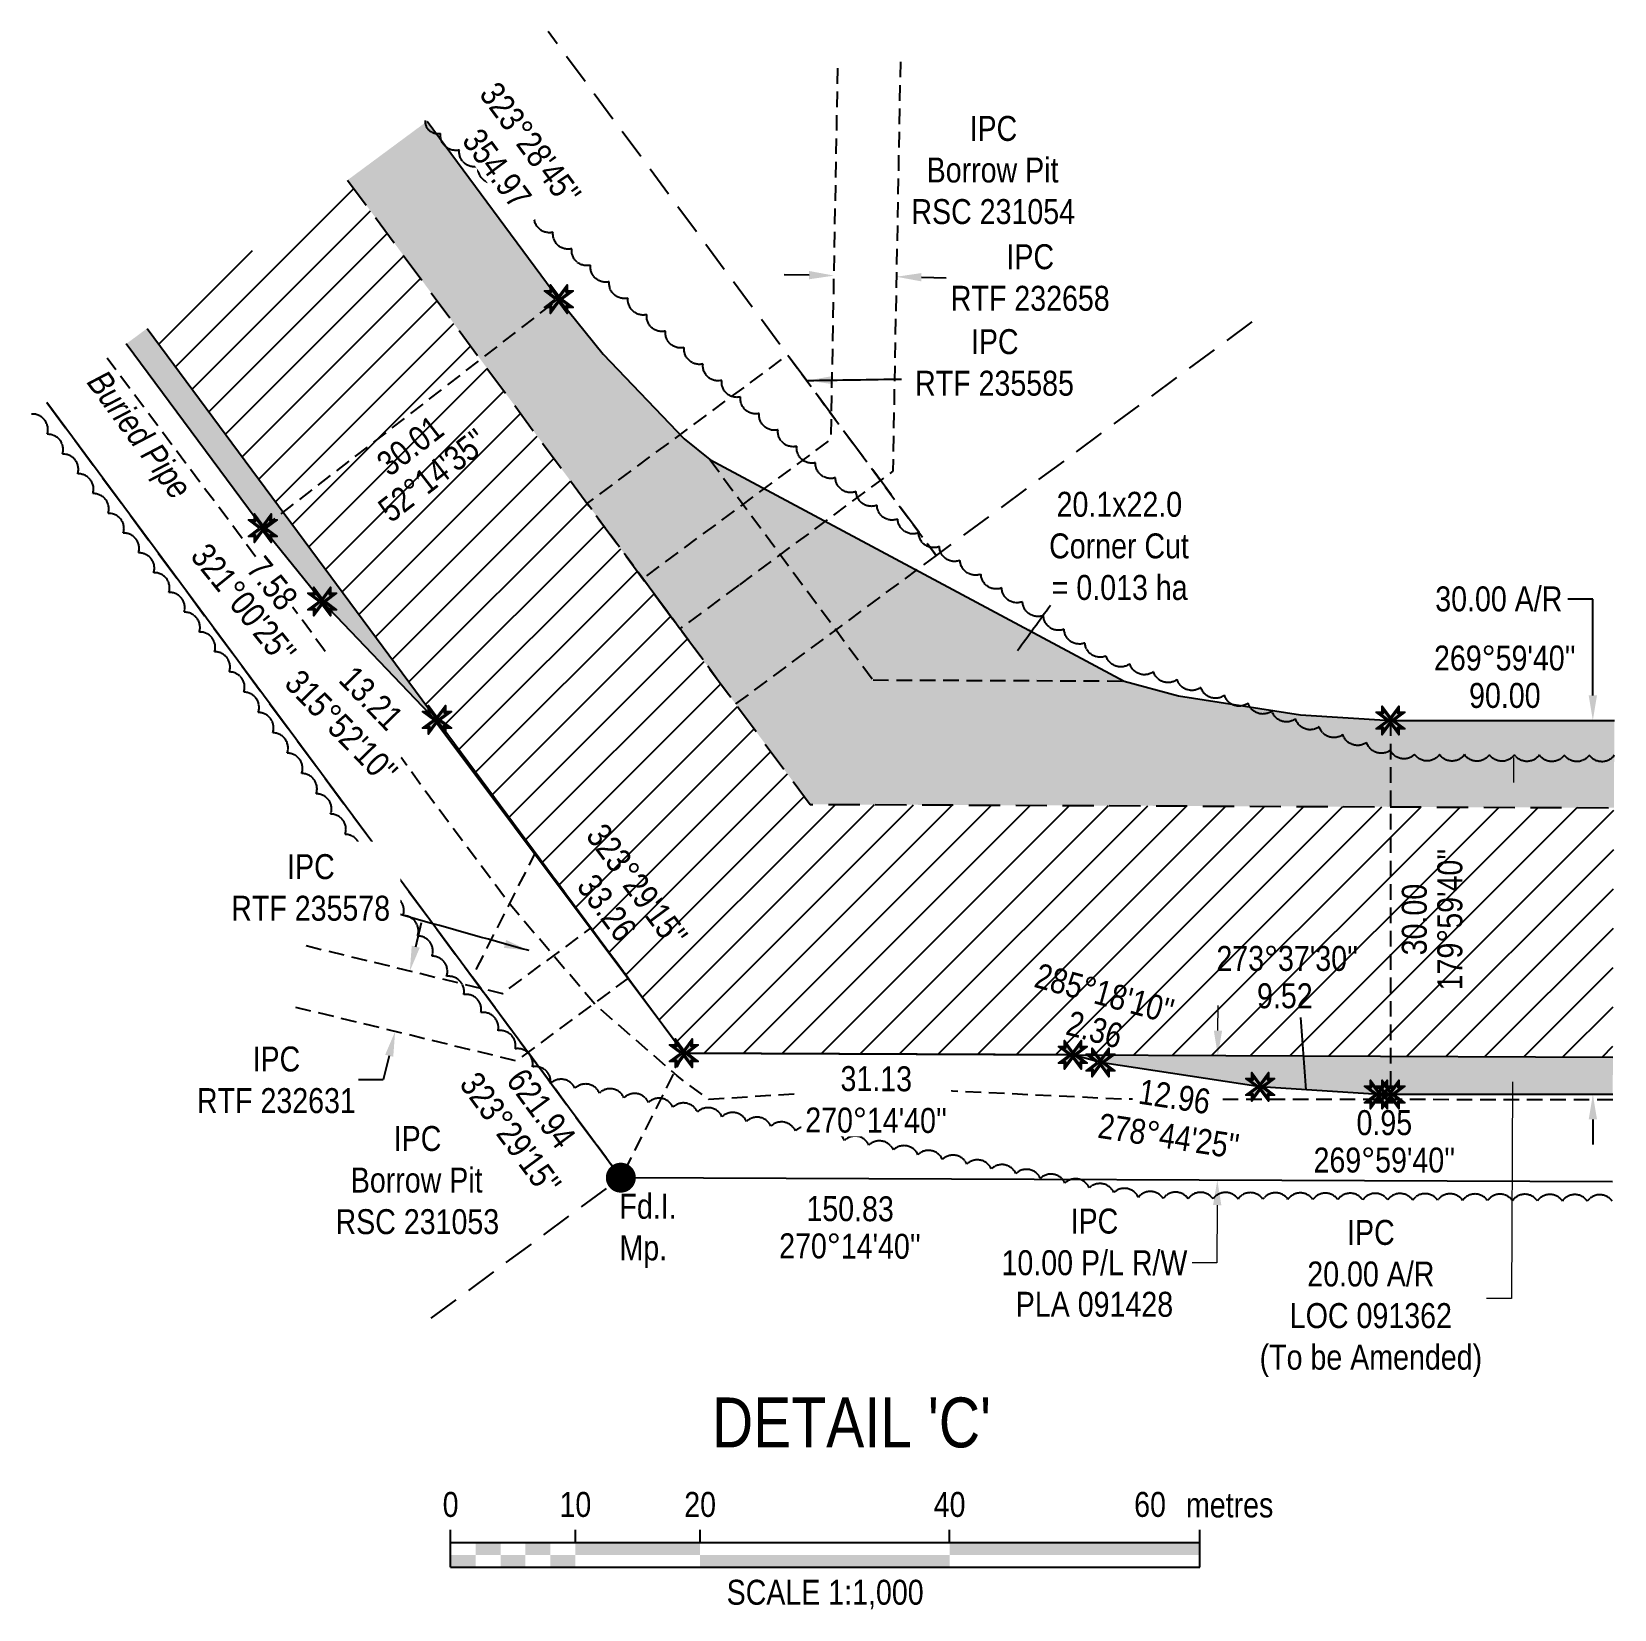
# Model space of a CAD drawing. Extents: x 395420 to 400963, y 6163329 to 6167492.
# Drawn here: x 395420 to 396054, y 6165777 to 6166409 of the extents above; entities that cross this region are included whole.
import ezdxf
from ezdxf.enums import TextEntityAlignment as Align

# ---------------------------------------------------------------- set-up
doc = ezdxf.new("R2010")
doc.units = 0
doc.header["$LTSCALE"] = 5
doc.header["$PDSIZE"] = 0.5
for name, pattern in [('0', [1, 1, 0]), ('foc-ACCESSROAD', [3.75, 2.5, -1.25]), ('foc-TRAV', [1.875, 1.25, -0.625]), ('HIDDEN2', [1.875, 1.25, -0.625]), ('UG_PIPE', [1.875, 1.25, -0.625])]:
    doc.linetypes.add(name, pattern=pattern)
doc.layers.get('Defpoints').update_dxf_attribs({"color": 9})
for name, color, linetype in [('AS-PIPE-UG', 44, 'UG_PIPE'), ('AS-PIPE-UG-T', 44, 'Continuous'), ('C-AR', 13, 'foc-ACCESSROAD'), ('C-RW', 13, 'Continuous'), ('C-WS', 13, 'foc-ACCESSROAD'), ('DETAIL-T', 7, 'Continuous'), ('L-BD', 7, 'Continuous'), ('L-BD1', 253, 'Continuous'), ('L-MON', 1, 'Continuous'), ('P-PROPOSED', 10, 'Continuous'), ('P-PROPOSED-EXISTING-H', 59, 'Continuous'), ('P-PROPOSED-H', 21, 'Continuous'), ('P-TRAV', 4, 'foc-TRAV'), ('P-TXT', 4, 'Continuous'), ('T-BUSH', 110, '0'), ('T-EXISTING TFA', 220, 'HIDDEN2'), ('T-EXISTING TFA-T', 220, 'Continuous')]:
    doc.layers.add(name, color=color, linetype=linetype)
for name, color, linetype, lineweight in [('C-AR-T', 13, 'Continuous', 9), ('C-RW-T', 13, 'Continuous', 9), ('C-WS-T', 13, 'Continuous', 9)]:
    doc.layers.add(name, color=color, linetype=linetype, lineweight=lineweight)
doc.styles.add('80', font='ARIALN.TTF', dxfattribs={"height": 10})
doc.styles.add('80CG', font='ARIALN.TTF', dxfattribs={"height": 10})
doc.styles.add('80L', font='ARIALN.TTF', dxfattribs={"height": 10})
doc.dimstyles.new('Compass 5 000', dxfattribs={"dimscale": 5, "dimtxt": 9, "dimasz": 2, "dimexe": 0.2, "dimexo": 0.0625, "dimgap": 0.5, "dimtad": 0, "dimtih": 1, "dimtoh": 1, "dimzin": 0, "dimdsep": 46, "dimtxsty": '80CG', "dimcen": 0.1, "dimse1": 1, "dimse2": 1, "dimclrd": 256, "dimclrt": 256, "dimaunit": 1, "dimadec": 4, "dimazin": 0, "dimtfac": 0.06, "dimtofl": 0, "dimtmove": 0, "dimatfit": 1, "dimfxl": 0.2, "dimtolj": 1, "dimtzin": 0, "dimlwd": -1, "dimarcsym": 0})

# ---------------------------------------------------------------- blocks, each defined once
blk = doc.blocks.new('fdia')
at = {"color": 255, "const_width": 1}
blk.add_lwpolyline([(-0.5, 0, 1), (0.5, 0, 1)], format="xyb", close=True, dxfattribs=at)
blk = doc.blocks.new('Fdiaa')
blk.add_blockref('fdia', (0, 0))
blk = doc.blocks.new('fdib')
at = {"color": 1, "const_width": 1.6}
blk.add_lwpolyline([(-0.4, 0, 1), (0.4, 0, 1)], format="xyb", close=True, dxfattribs=at)
at = {"color": 1}
blk.add_circle((0, 0), 0.8, dxfattribs=at)
blk = doc.blocks.new('Fdibb')
blk.add_blockref('fdib', (0, 0))
blk = doc.blocks.new('fdicc')
for name in ['Fdibb', 'Fdiaa']:
    blk.add_blockref(name, (0, 0))
blk = doc.blocks.new('FDI')
blk.add_blockref('fdicc', (0, 0))
blk = doc.blocks.new('TEMP')
h = blk.add_hatch(color=255)
h.dxf.hatch_style = 1
h.paths.add_polyline_path([(0, 0.25), (-0.67, 1.15), (-0.67, 0.67), (-1.15, 0.67), (-0.25, 0), (-1.15, -0.67), (-0.67, -0.67), (-0.67, -1.15), (0, -0.25), (0.67, -1.15), (0.67, -0.67), (1.15, -0.67), (0.25, 0), (1.15, 0.67), (0.67, 0.67), (0.67, 1.15)])
h.paths.add_polyline_path([(0.57, 0.85), (0.57, 0.57), (0.85, 0.57), (0.08, 0), (0.85, -0.57), (0.57, -0.57), (0.57, -0.85), (0, -0.08), (-0.57, -0.85), (-0.57, -0.57), (-0.85, -0.57), (-0.08, 0), (-0.85, 0.57), (-0.57, 0.57), (-0.57, 0.85), (0, 0.08)], flags=16)
h = blk.add_hatch(color=1)
h.dxf.hatch_style = 1
h.paths.add_polyline_path([(0, 0.08), (-0.57, 0.85), (-0.57, 0.57), (-0.85, 0.57), (-0.08, 0), (-0.85, -0.57), (-0.57, -0.57), (-0.57, -0.85), (0, -0.08), (0.57, -0.85), (0.57, -0.57), (0.85, -0.57), (0.08, 0), (0.85, 0.57), (0.57, 0.57), (0.57, 0.85)])
at = {"color": 1}
for p, q in [((-0.08, 0), (0.08, 0)), ((0, 0.08), (0, -0.08))]:
    blk.add_line(p, q, dxfattribs=at)
at = {"color": 255, "flags": 128}
blk.add_lwpolyline([(-0.25, 0), (-1.15, 0.67), (-0.67, 0.67), (-0.67, 1.15), (0, 0.25), (0.67, 1.15), (0.67, 0.67), (1.15, 0.67), (0.25, 0), (1.15, -0.67), (0.67, -0.67), (0.67, -1.15), (0, -0.25), (-0.67, -1.15), (-0.67, -0.67), (-1.15, -0.67)], close=True, dxfattribs=at)
at = {"color": 1, "flags": 128}
blk.add_lwpolyline([(-0.08, 0), (-0.85, 0.57), (-0.57, 0.57), (-0.57, 0.85), (0, 0.08), (0.57, 0.85), (0.57, 0.57), (0.85, 0.57), (0.08, 0), (0.85, -0.57), (0.57, -0.57), (0.57, -0.85), (0, -0.08), (-0.57, -0.85), (-0.57, -0.57), (-0.85, -0.57)], close=True, dxfattribs=at)
blk = doc.blocks.new('*D97')
at = {"layer": 'Defpoints', "color": 0, "transparency": 16777216}
for p in [(395741.45, 6166313.1), (395766.4, 6166310.83), (395766.43, 6166312.64)]:
    blk.add_point(p, dxfattribs=at)
at = {"layer": 'T-EXISTING TFA-T', "transparency": 16777216}
for p, q in [((395731.41, 6166311.47), (395721.42, 6166311.66)), ((395776.4, 6166310.64), (395786.4, 6166310.46))]:
    blk.add_line(p, q, dxfattribs=at)
for points in [[(395731.45, 6166313.14), (395731.38, 6166309.81), (395741.41, 6166311.29)], [(395776.43, 6166312.31), (395776.37, 6166308.98), (395766.4, 6166310.83)]]:
    blk.add_solid(points, dxfattribs=at)
at = {"layer": 'T-EXISTING TFA-T', "transparency": 16777216, "insert": (395820.03, 6166310.46), "char_height": 10, "attachment_point": 5, "style": '80CG'}
blk.add_mtext('\\A1;IPC\\PRTF 232658', dxfattribs=at)
blk = doc.blocks.new('*D98')
at = {"layer": 'Defpoints', "color": 0, "transparency": 16777216}
for p in [(395568.48, 6166033.34), (395562.57, 6166009.05), (395565.57, 6166008.33)]:
    blk.add_point(p, dxfattribs=at)
at = {"layer": 'T-EXISTING TFA-T', "transparency": 16777216}
for p, q in [((395573.84, 6166042.32), (395576.2, 6166052.04)), ((395563.2, 6165998.61), (395560.84, 6165988.89)), ((395560.84, 6165988.89), (395550.84, 6165988.89))]:
    blk.add_line(p, q, dxfattribs=at)
for points in [[(395572.22, 6166042.72), (395575.46, 6166041.93), (395571.47, 6166032.61)], [(395561.58, 6165999), (395564.82, 6165998.21), (395565.57, 6166008.33)]]:
    blk.add_solid(points, dxfattribs=at)
at = {"layer": 'T-EXISTING TFA-T', "transparency": 16777216, "insert": (395518, 6165988.89), "char_height": 10, "attachment_point": 5, "style": '80CG'}
blk.add_mtext('\\A1;IPC\\PRTF 232631', dxfattribs=at)
blk = doc.blocks.new('*D99')
at = {"layer": 'C-AR-T', "transparency": 16777216}
for p, q in [((396013.76, 6166108.16), (396013.8, 6166118.16)), ((396013.25, 6165988.2), (396012.88, 6165901.29)), ((396012.88, 6165901.29), (396002.88, 6165901.29))]:
    blk.add_line(p, q, dxfattribs=at)
for points in [[(396012.1, 6166108.16), (396015.43, 6166108.15), (396013.72, 6166098.16)], [(396011.58, 6165988.2), (396014.92, 6165988.19), (396013.29, 6165998.2)]]:
    blk.add_solid(points, dxfattribs=at)
at = {"layer": 'Defpoints', "color": 0, "transparency": 16777216}
for p in [(395930.17, 6166098.51), (395929.75, 6165998.55), (396013.29, 6165998.2)]:
    blk.add_point(p, dxfattribs=at)
at = {"layer": 'C-AR-T', "transparency": 16777216, "insert": (395956.5, 6165901.29), "char_height": 10, "attachment_point": 5, "style": '80CG'}
blk.add_mtext('\\A1;IPC\\P20.00 A/R\\PLOC 091362\\P(To be Amended)', dxfattribs=at)
blk = doc.blocks.new('*D100')
at = {"layer": 'C-RW-T', "transparency": 16777216}
for p, q in [((395895.23, 6166008.7), (395895.28, 6166018.7)), ((395894.94, 6165938.72), (395894.84, 6165915.59)), ((395894.84, 6165915.59), (395884.84, 6165915.59))]:
    blk.add_line(p, q, dxfattribs=at)
for points in [[(395893.57, 6166008.71), (395896.9, 6166008.69), (395895.19, 6165998.7)], [(395893.27, 6165938.73), (395896.6, 6165938.71), (395894.98, 6165948.72)]]:
    blk.add_solid(points, dxfattribs=at)
at = {"layer": 'Defpoints', "color": 0, "transparency": 16777216}
for p in [(395884.56, 6165998.74), (395884.35, 6165948.76), (395894.98, 6165948.72)]:
    blk.add_point(p, dxfattribs=at)
at = {"layer": 'C-RW-T', "transparency": 16777216, "insert": (395845.75, 6165915.59), "char_height": 10, "attachment_point": 5, "style": '80CG'}
blk.add_mtext('\\A1;IPC\\P10.00 P/L R/W^JPLA 091428', dxfattribs=at)
blk = doc.blocks.new('*U31')
at = {"color": 0}
for p, q in [((-150, 0), (-150, 15)), ((-100, 10), (-100, 15)), ((-50, 10), (-50, 15)), ((50, 10), (50, 15)), ((150.24, 0), (150.24, 15)), ((-150, 10), (150.24, 10)), ((-150, 0), (150.24, 0))]:
    blk.add_line(p, q, dxfattribs=at)
for points in [[(-140, 10), (-130, 10), (-140, 5), (-130, 5)], [(-120, 10), (-110, 10), (-120, 5), (-110, 5)], [(-100, 10), (-50, 10), (-100, 5), (-50, 5)], [(50, 10), (150.24, 10), (50, 5), (150.24, 5)], [(-150, 5), (-140, 5), (-150, 0), (-140, 0)], [(-130, 5), (-120, 5), (-130, 0), (-120, 0)], [(-110, 5), (-100, 5), (-110, 0), (-100, 0)], [(-50, 5), (50, 5), (-50, 0), (50, 0)]]:
    blk.add_solid(points, dxfattribs=at)
at = {"color": 0, "style": '80'}
blk.add_text('metres', height=10, dxfattribs=at).set_placement((162.24, 20), align=Align.CENTER)
at = {"color": 0, "char_height": 10, "style": '80'}
for s, insert, attachment_point in [('0', (-150, 30.21), 2), ('10', (-100, 30.21), 2), ('20', (-50, 30.21), 2), ('40', (50, 30.21), 2), ('60', (136.7, 30.22), 3), ('SCALE 1:1,000', (0.12, -5), 2)]:
    blk.add_mtext(s, dxfattribs=dict(at, insert=insert, attachment_point=attachment_point))
blk = doc.blocks.new('*D125')
at = {"layer": 'Defpoints', "color": 0, "transparency": 16777216}
for p in [(396045.43, 6166133.03), (396050.4, 6166133.04), (396050.42, 6165983.09)]:
    blk.add_point(p, dxfattribs=at)
at = {"layer": 'P-TXT', "transparency": 16777216}
for p, q in [((396045.43, 6166181.65), (396035.43, 6166181.65)), ((396045.43, 6166143.03), (396045.43, 6166181.65)), ((396045.45, 6165973.09), (396045.45, 6165963.09))]:
    blk.add_line(p, q, dxfattribs=at)
for points in [[(396047.1, 6166143.03), (396043.77, 6166143.03), (396045.43, 6166133.03)], [(396047.11, 6165973.09), (396043.78, 6165973.09), (396045.45, 6165983.09)]]:
    blk.add_solid(points, dxfattribs=at)
at = {"layer": 'P-TXT', "transparency": 16777216, "insert": (396007.76, 6166181.65), "char_height": 10, "attachment_point": 5, "style": '80CG'}
blk.add_mtext('\\A1;30.00 A/R', dxfattribs=at)

msp = doc.modelspace()

# ---------------------------------------------------------------- hatches: boundary and pattern name
at = {"layer": 'P-PROPOSED-EXISTING-H'}
h = msp.add_hatch(dxfattribs=at)
h.set_pattern_fill('ANSI31', color=256, scale=3.498656)
h.set_pattern_definition([(45, (886.256, 5621.818), (-7.85470674, 7.85470674), [])])
h.paths.add_polyline_path([(395546.542, 6166349.596), (395466.2, 6166290.12), (395582.346, 6166133.226), (395681.259, 6165999.611), (395837.143, 6165998.946), (396053.472, 6165998.024), (396053.898, 6166097.985), (395731.789, 6166099.358)])
at = {"layer": 'P-PROPOSED-H'}
h = msp.add_hatch(color=256, dxfattribs=at)
h.dxf.hatch_style = 1
h.paths.add_polyline_path([(395578.347, 6166373.141), (395546.542, 6166349.596), (395731.789, 6166099.358), (396053.898, 6166097.985), (396054.048, 6166133.036), (395964.383, 6166133.028), (395928.346, 6166135.311), (395879.417, 6166142.833), (395857.599, 6166148.803), (395691.618, 6166237.625), (395681.408, 6166245.93), (395648.986, 6166279.81), (395631.104, 6166301.897)])
h = msp.add_hatch(color=256, dxfattribs=at)
h.dxf.hatch_style = 1
h.paths.add_polyline_path([(395466.2, 6166290.12), (395457.834, 6166283.927), (395512.53, 6166210.065), (395536.358, 6166180.632), (395579.541, 6166135.507), (395582.346, 6166133.226)])
h = msp.add_hatch(color=256, dxfattribs=at)
h.dxf.hatch_style = 1
h.paths.add_polyline_path([(396053.409, 6165983.093), (396053.472, 6165998.024), (395837.143, 6165998.946), (395848.138, 6165995.938), (395912.181, 6165986.092), (395959.643, 6165983.085)])

# ---------------------------------------------------------------- linework, layer by layer
at = {"layer": 'AS-PIPE-UG', "flags": 128}
msp.add_lwpolyline([(396053.399, 6165980.915), (395857.543, 6165981.172), (395764.998, 6165985.557), (395691.218, 6165981.107), (395678.583, 6165990.497), (395645.788, 6166019.037), (395611.623, 6166059.197), (395575.778, 6166107.152), (395536.923, 6166161.552), (395501.958, 6166209.052), (395450.141, 6166278.233)], dxfattribs=at)
at = {"layer": 'C-AR', "flags": 128}
msp.add_lwpolyline([(395546.542, 6166349.596), (395731.789, 6166099.358), (396053.898, 6166097.985)], dxfattribs=at)
at = {"layer": 'C-RW'}
for points in [[(395466.2, 6166290.12), (395681.259, 6165999.611), (395681.259, 6165999.611), (396053.472, 6165998.024)], [(396053.259, 6165948.044), (395655.993, 6165949.737), (395426.028, 6166260.382)]]:
    msp.add_lwpolyline(points, dxfattribs=at)
at = {"layer": 'C-WS', "flags": 128}
for points in [[(395908.784, 6166292.724), (395782.32, 6166199.105), (395626.885, 6166409.073)], [(395426.028, 6166260.382), (395655.993, 6165949.737), (395579.218, 6165892.902)]]:
    msp.add_lwpolyline(points, dxfattribs=at)
at = {"layer": 'P-TRAV'}
for p, q in [((395691.618, 6166237.625), (395757.054, 6166149.231)), ((395757.054, 6166149.231), (395857.599, 6166148.803))]:
    msp.add_line(p, q, dxfattribs=at)
at = {"layer": 'P-TRAV', "flags": 128}
for points in [[(395512.53, 6166210.065), (395631.104, 6166301.897)], [(395964.383, 6166133.028), (395964.395, 6165983.085)]]:
    msp.add_lwpolyline(points, dxfattribs=at)
at = {"layer": 'T-BUSH', "flags": 128}
for points in [[(396053.989, 6166119.043, -0.5205671), (396043.993, 6166119.086, -0.5205671), (396033.996, 6166119.13, -0.5205671), (396024, 6166119.174, -0.5205671), (396014.004, 6166119.218, -0.5205671), (396004.008, 6166119.261, -0.5205671), (395994.012, 6166119.305, -0.5205671), (395984.016, 6166119.349, -0.5205671), (395974.02, 6166119.393, -0.5205671), (395964.287, 6166121.039, -0.5205671), (395954.799, 6166124.188, -0.5205671), (395945.312, 6166127.337, -0.5205671), (395935.825, 6166130.486, -0.5205671), (395926.338, 6166133.635, -0.5205671), (395916.85, 6166136.784, -0.5205671), (395907.363, 6166139.932, -0.5205671), (395897.876, 6166143.081, -0.5205671), (395888.389, 6166146.23, -0.5205671), (395878.901, 6166149.379, -0.5205671), (395869.414, 6166152.528, -0.5205671), (395859.927, 6166155.676, -0.5205671), (395850.44, 6166158.825, -0.5205671), (395841.953, 6166164.031, -0.5205671), (395833.619, 6166169.552, -0.5205671), (395825.286, 6166175.072, -0.5205671), (395816.952, 6166180.593, -0.5205671), (395808.619, 6166186.113, -0.5205671), (395800.285, 6166191.633, -0.5205671), (395791.952, 6166197.154, -0.5205671), (395783.618, 6166202.674, -0.5205671), (395775.285, 6166208.195, -0.5205671), (395766.951, 6166213.715, -0.5205671), (395758.618, 6166219.236, -0.5205671), (395750.284, 6166224.756, -0.5205671), (395741.95, 6166230.277, -0.5205671), (395733.99, 6166236.285, -0.5205671), (395726.48, 6166242.882, -0.5205671), (395718.97, 6166249.479, -0.5205671), (395711.46, 6166256.076, -0.5205671), (395703.95, 6166262.673, -0.5205671), (395696.44, 6166269.271, -0.5205671), (395688.93, 6166275.868, -0.5205671), (395681.42, 6166282.465, -0.5205671), (395673.91, 6166289.062, -0.5205671), (395666.399, 6166295.659, -0.5205671), (395658.889, 6166302.256, -0.5205671), (395651.379, 6166308.853, -0.5205671), (395643.869, 6166315.45, -0.5205671), (395636.359, 6166322.047, -0.5205671), (395628.849, 6166328.645, -0.5205671), (395621.339, 6166335.242, -0.5205671), (395613.829, 6166341.839, -0.5205671), (395606.319, 6166348.436, -0.5205671), (395598.809, 6166355.033, -0.5205671), (395591.299, 6166361.63, -0.5205671), (395583.789, 6166368.227, -0.5205671), (395577.778, 6166373.507, -0.5205671)], [(396053.221, 6165940.268, 0.5205671), (396043.225, 6165940.327, 0.5205671), (396033.229, 6165940.387, 0.5205671), (396023.233, 6165940.446, 0.5205671), (396013.237, 6165940.506, 0.5205671), (396003.241, 6165940.566, 0.5205671), (395993.245, 6165940.625, 0.5205671), (395983.249, 6165940.685, 0.5205671), (395973.253, 6165940.744, 0.5205671), (395963.257, 6165940.804, 0.5205671), (395953.261, 6165940.863, 0.5205671), (395943.265, 6165940.923, 0.5205671), (395933.269, 6165940.983, 0.5205671), (395923.273, 6165941.042, 0.5205671), (395913.277, 6165941.102, 0.5205671), (395903.281, 6165941.161, 0.5205671), (395893.285, 6165941.221, 0.5205671), (395883.289, 6165941.28, 0.5205671), (395873.293, 6165941.34, 0.5205671), (395863.342, 6165941.85, 0.5205671), (395853.528, 6165943.751, 0.5205671), (395843.714, 6165945.652, 0.5205671), (395833.901, 6165947.552, 0.5205671), (395824.087, 6165949.453, 0.5205671), (395814.273, 6165951.354, 0.5205671), (395804.459, 6165953.255, 0.5205671), (395794.646, 6165955.156, 0.5205671), (395784.832, 6165957.057, 0.5205671), (395775.018, 6165958.958, 0.5205671), (395765.204, 6165960.858, 0.5205671), (395755.391, 6165962.759, 0.5205671), (395745.577, 6165964.66, 0.5205671), (395735.763, 6165966.561, 0.5205671), (395725.949, 6165968.462, 0.5205671), (395716.136, 6165970.363, 0.5205671), (395706.322, 6165972.263, 0.5205671), (395696.508, 6165974.164, 0.5205671), (395686.694, 6165976.065, 0.5205671), (395676.88, 6165977.966, 0.5205671), (395667.067, 6165979.867, 0.5205671), (395657.253, 6165981.768, 0.5205671), (395647.439, 6165983.669, 0.5205671), (395637.625, 6165985.569, 0.5205671), (395627.812, 6165987.47, 0.5205671), (395620.608, 6165994.13, 0.5205671), (395613.729, 6166001.383, 0.5205671), (395606.85, 6166008.636, 0.5205671), (395599.971, 6166015.889, 0.5205671), (395593.092, 6166023.142, 0.5205671), (395586.213, 6166030.395, 0.5205671), (395580.351, 6166038.485, 0.5205671), (395574.549, 6166046.625, 0.5205671), (395568.747, 6166054.765, 0.5205671), (395562.945, 6166062.905, 0.5205671), (395557.143, 6166071.045, 0.5205671), (395551.342, 6166079.185, 0.5205671), (395545.54, 6166087.326, 0.5205671), (395539.738, 6166095.466, 0.5205671), (395533.936, 6166103.606, 0.5205671), (395528.134, 6166111.746, 0.5205671), (395522.332, 6166119.886, 0.5205671), (395516.53, 6166128.026, 0.5205671), (395510.728, 6166136.166, 0.5205671), (395504.926, 6166144.306, 0.5205671), (395499.125, 6166152.446, 0.5205671), (395493.225, 6166160.514, 0.5205671), (395487.131, 6166168.438, 0.5205671), (395481.038, 6166176.362, 0.5205671), (395474.944, 6166184.287, 0.5205671), (395468.851, 6166192.211, 0.5205671), (395462.758, 6166200.135, 0.5205671), (395456.664, 6166208.059, 0.5205671), (395450.571, 6166215.983, 0.5205671), (395444.477, 6166223.908, 0.5205671), (395438.384, 6166231.832, 0.5205671), (395432.29, 6166239.756, 0.5205671), (395426.197, 6166247.68, 0.5205671), (395419.945, 6166255.811, 0.5205671)]]:
    msp.add_lwpolyline(points, format="xyb", dxfattribs=at)
at = {"layer": 'T-EXISTING TFA', "flags": 128}
for points in [[(395703.23, 6166187.195), (395679.674, 6166169.757), (395664.805, 6166189.843), (395740.202, 6166245.658), (395743.003, 6166397.487)], [(395767.989, 6166397.026), (395764.961, 6166232.894), (395703.23, 6166187.195)], [(395529.881, 6166042.729), (395608.618, 6166023.569), (395644.086, 6166049.825), (395658.955, 6166029.739), (395614.081, 6165996.52), (395523.973, 6166018.447)]]:
    msp.add_lwpolyline(points, dxfattribs=at)
for points in [[(395782.32, 6166199.105), (395701.977, 6166139.629), (395642.501, 6166219.971), (395722.844, 6166279.448)], [(395681.259, 6165999.611), (395655.993, 6165949.737), (395596.517, 6166030.08), (395621.782, 6166079.953)]]:
    msp.add_lwpolyline(points, close=True, dxfattribs=at)

# ---------------------------------------------------------------- block references
at = {"layer": 'DETAIL-T', "xscale": 0.999616, "yscale": 0.999616, "zscale": 0.999616}
msp.add_blockref('*U31', (395737.745, 6165793.569), dxfattribs=at)
at = {"layer": 'L-MON', "color": 2, "xscale": 4.99808, "yscale": 4.99808, "zscale": 4.99808}
for p in [(395631.104, 6166301.897), (395964.383, 6166133.028), (395964.383, 6166133.028)]:
    msp.add_blockref('TEMP', p, dxfattribs=at)
at = {"layer": 'L-MON', "xscale": 4.99808, "yscale": 4.99808, "zscale": 4.99808}
for name, p in [('TEMP', (395681.259, 6165999.611)), ('TEMP', (395837.143, 6165998.946)), ('TEMP', (395848.138, 6165995.938)), ('TEMP', (395912.181, 6165986.092)), ('TEMP', (395959.643, 6165983.085)), ('TEMP', (395964.395, 6165983.085)), ('FDI', (395655.993, 6165949.737))]:
    msp.add_blockref(name, p, dxfattribs=at)

# ---------------------------------------------------------------- texts
at = {"layer": 'AS-PIPE-UG-T', "insert": (395449.758, 6166274.372), "char_height": 9.99616, "attachment_point": 1, "rotation": 306.35698, "style": '80L'}
msp.add_mtext_dynamic_manual_height_columns('{\\fArial Narrow|b0|i1|c0|p34;Buried Pipe}', width=59.03588, gutter_width=50, heights=[0], dxfattribs=at)
at = {"layer": 'C-WS-T', "insert": (395532.675, 6165970.437), "char_height": 9.99616, "attachment_point": 1, "style": '80L'}
msp.add_mtext_dynamic_manual_height_columns('\\pi32.329;IPC\\P\\pi15.142;Borrow Pit\\P\\pi9.0227;RSC 231053', width=82.18179, gutter_width=50, heights=[0], dxfattribs=at)
at = {"layer": 'DETAIL-T', "color": 3, "insert": (395748.4, 6165851.495), "char_height": 19.9923, "width": 223.77206, "attachment_point": 5, "style": '80CG'}
msp.add_mtext("DETAIL 'C'", dxfattribs=at)
at = {"layer": 'L-BD', "style": '80L'}
for s, height, rotation, p in [("323°29'15''", 9.99616, 306.5119, (395611.878, 6165967.328)), ('150.83', 9.9962, 359.7558, (395747.861, 6165937.317)), ("270°14'40''", 9.99616, 359.7558, (395747.797, 6165922.323))]:
    msp.add_text(s, height=height, rotation=rotation, dxfattribs=at).set_placement(p, align=Align.MIDDLE)
msp.add_text('621.94', height=9.9962, rotation=306.5119, dxfattribs=at).set_placement((395609.713, 6165988.578))
at = {"layer": 'L-BD1', "style": '80L'}
for s, height, rotation, p in [("52°14'35''", 9.9962, 37.7567, (395580.755, 6166231.294)), ('30.01', 9.9962, 37.7567, (395571.574, 6166243.149)), ("321°00'25''", 9.99616, 308.993, (395504.911, 6166179.759)), ("269°59'40''", 9.99616, 0.0049, (396010.169, 6166158.022)), ('90.00', 9.9962, 0.0049, (396010.17, 6166143.028)), ("323°29'15''", 9.99616, 306.511805, (395662.559, 6166066.872)), ("179°59'40''", 9.99616, 90.0049, (395988.13, 6166053.198)), ('33.26', 9.9962, 306.511805, (395650.508, 6166057.95)), ('30.00', 9.9962, 90.0049, (395973.886, 6166053.197)), ("285°18'10''", 9.99616, 344.697766, (395849.786, 6166023.623)), ('2.36', 9.9962, 344.697766, (395845.829, 6166009.16)), ("278°44'25''", 9.99616, 351.2601, (395875.501, 6165966.447)), ('0.95', 9.9962, 0.0049, (395961.901, 6165971.802)), ("269°59'40''", 9.99616, 0.0049, (395961.903, 6165956.807))]:
    msp.add_text(s, height=height, rotation=rotation, dxfattribs=at).set_placement(p, align=Align.MIDDLE)
for s, height, p in [("273°37'30''", 9.99616, (395922.98, 6166037.62)), ('9.52', 9.9962, (395922.032, 6166022.656))]:
    msp.add_text(s, height=height, dxfattribs=at).set_placement(p, align=Align.MIDDLE)
at = {"layer": 'L-MON', "insert": (395655.454, 6165943.276), "char_height": 10, "attachment_point": 1, "style": '80L'}
msp.add_mtext_dynamic_manual_height_columns('Fd.I.\\PMp.', width=22.05253, gutter_width=50, heights=[0], dxfattribs=at)
at = {"layer": 'P-TXT', "insert": (395827.27, 6166224.627), "char_height": 9.99616, "attachment_point": 1, "style": '80L'}
msp.add_mtext_dynamic_manual_height_columns('\\pi3.3132;20.1x22.0\\P\\pi0.33349;Corner Cut\\P\\pi1.3631;= 0.013 ha', width=56.04816, gutter_width=50, heights=[0], dxfattribs=at)

# ---------------------------------------------------------------- dimensions: what is measured, and where the dimension line sits
at = {"layer": 'C-AR-T'}
dim = msp.add_linear_dim(base=(396013.293, 6165998.196), p1=(395930.171, 6166098.512), p2=(395929.745, 6165998.552), angle=269.75578, text='IPC\\P20.00 A/R\\PLOC 091362\\P(To be Amended)', dimstyle='Compass 5 000', dxfattribs=at)
dim.commit()
dim.dimension.update_dxf_attribs({"geometry": '*D99', "text_midpoint": (395956.499, 6165901.287), "dimtype": 161})
at = {"layer": 'P-TXT'}
dim = msp.add_linear_dim(base=(396045.433, 6166133.035), p1=(396050.418, 6165983.093), p2=(396050.405, 6166133.035), angle=90.004913, text='30.00 A/R', dimstyle='Compass 5 000', dxfattribs=at)
dim.commit()
dim.dimension.update_dxf_attribs({"geometry": '*D125', "text_midpoint": (396007.762, 6166181.646), "dimtype": 161})

# ---------------------------------------------------------------- leaders
at = {"layer": 'L-BD1', "path_type": 1}
msp.add_leader([(395930.521, 6165984.93), (395928.452, 6166013.93)], dimstyle='Compass 5 000', override={"dimgap": 0.5, "dimtad": 0}, dxfattribs=at)
at = {"layer": 'P-TXT', "path_type": 1}
msp.add_leader([(395814.911, 6166160.985), (395828.144, 6166179.218)], dimstyle='Compass 5 000', override={"dimgap": 0.5, "dimtad": 0}, dxfattribs=at)
at = {"layer": 'T-EXISTING TFA-T', "path_type": 1}
for points in [[(395730.925, 6166269.247), (395768.415, 6166269.831)], [(395619.232, 6166040.738), (395567.09, 6166055.303)]]:
    msp.add_leader(points, dimstyle='Compass 5 000', override={"dimgap": 0.5, "dimtad": 0}, dxfattribs=at)

# ---------------------------------------------------------------- next in the draw order: texts
at = {"layer": 'T-EXISTING TFA-T', "insert": (395773.434, 6166289.822), "char_height": 9.99616, "attachment_point": 1, "style": '80L', "bg_fill": 3, "box_fill_scale": 1.15, "bg_fill_color": 256, "bg_fill_true_color": 256, "bg_fill_transparency": 0}
msp.add_mtext_dynamic_manual_height_columns('\\pi22.843;IPC\\P\\pi0.4576;RTF 235585', width=63.2105, gutter_width=50, heights=[0], dxfattribs=at)
at = {"layer": 'T-EXISTING TFA-T', "insert": (395499.436, 6166079.398), "char_height": 9.99616, "attachment_point": 1, "style": '80L', "bg_fill": 2}
msp.add_mtext_dynamic_manual_height_columns('\\pi22.843;IPC\\P\\pi0.47806;RTF 235578', width=63.2105, gutter_width=50, heights=[0], dxfattribs=at)

# ---------------------------------------------------------------- next in the draw order: linework, layer by layer
at = {"layer": 'P-PROPOSED', "ltscale": 2, "flags": 128}
for points in [[(395578.347, 6166373.141), (395631.104, 6166301.897), (395648.986, 6166279.81), (395681.408, 6166245.93), (395691.618, 6166237.625), (395857.599, 6166148.803), (395879.417, 6166142.833), (395928.346, 6166135.311), (395964.383, 6166133.028), (396054.048, 6166133.036)], [(396053.409, 6165983.093), (395959.643, 6165983.085), (395912.181, 6165986.092), (395848.138, 6165995.938), (395837.143, 6165998.946), (395681.259, 6165999.611), (395579.541, 6166135.507), (395536.358, 6166180.632), (395512.53, 6166210.065), (395457.834, 6166283.927)]]:
    msp.add_lwpolyline(points, dxfattribs=at)

# ---------------------------------------------------------------- next in the draw order: dimensions: what is measured, and where the dimension line sits
at = {"layer": 'T-EXISTING TFA-T'}
for p1, p2, distance, text, picture, middle in [((395741.446, 6166313.102), (395766.432, 6166312.641), -1.813, '\\pxqc;IPC\\PRTF 232658', '*D97', (395820.035, 6166310.46)), ((395568.481, 6166033.336), (395562.572, 6166009.054), 3.081, '\\pxqc;IPC\\PRTF 232631', '*D98', (395517.999, 6165988.892))]:
    dim = msp.add_aligned_dim(p1=p1, p2=p2, distance=distance, text=text, dimstyle='Compass 5 000', dxfattribs=at)
    dim.commit()
    dim.dimension.update_dxf_attribs({"geometry": picture, "text_midpoint": middle})

# ---------------------------------------------------------------- next in the draw order: texts
at = {"layer": 'C-WS-T', "insert": (395771.61, 6166375.28), "char_height": 9.99616, "attachment_point": 1, "style": '80L', "bg_fill": 3, "box_fill_scale": 1.15, "bg_fill_color": 256, "bg_fill_true_color": 256, "bg_fill_transparency": 0}
msp.add_mtext_dynamic_manual_height_columns('\\pi24.112;IPC\\P\\pi6.9256;Borrow Pit\\P\\pi0.81607;RSC 231054', width=65.74802, gutter_width=50, heights=[0], dxfattribs=at)
at = {"layer": 'L-BD1', "attachment_point": 2, "style": '80L', "bg_fill": 3, "box_fill_scale": 1.15, "bg_fill_color": 256, "bg_fill_true_color": 256, "bg_fill_transparency": 0}
for s, insert, char_height, width, rotation in [("323°28'45'' 354.97", (395623.854, 6166367.08), 9.99616, 47.56264, 306.5205), ('7.58', (395520.279, 6166191.147), 9.9962, 21.9591, 308.993), ("13.21 315°52'10''", (395559.61, 6166145.465), 9.99616, 47.82408, 314.13), ("31.13 270°14'40''", (395758.361, 6165994.41), 9.99616, 56.79472, 359.7558), ('12.96', (395878.615, 6165987.19), 9.9962, 29.87709, 351.2601)]:
    msp.add_mtext(s, dxfattribs=dict(at, insert=insert, char_height=char_height, width=width, rotation=rotation))

# ---------------------------------------------------------------- next in the draw order: block references
at = {"layer": 'L-MON', "xscale": 4.99808, "yscale": 4.99808, "zscale": 4.99808}
for p in [(395512.53, 6166210.065), (395536.358, 6166180.632), (395582.346, 6166133.226)]:
    msp.add_blockref('TEMP', p, dxfattribs=at)

# ---------------------------------------------------------------- next in the draw order: dimensions: what is measured, and where the dimension line sits
at = {"layer": 'C-RW-T'}
dim = msp.add_linear_dim(base=(395894.978, 6165948.719), p1=(395884.56, 6165998.744), p2=(395884.347, 6165948.764), angle=269.75578, text='IPC\\P10.00 P/L R/W^JPLA 091428', dimstyle='Compass 5 000', dxfattribs=at)
dim.commit()
dim.dimension.update_dxf_attribs({"geometry": '*D100', "text_midpoint": (395845.751, 6165915.585), "dimtype": 161})

doc.saveas('drawing.dxf')
